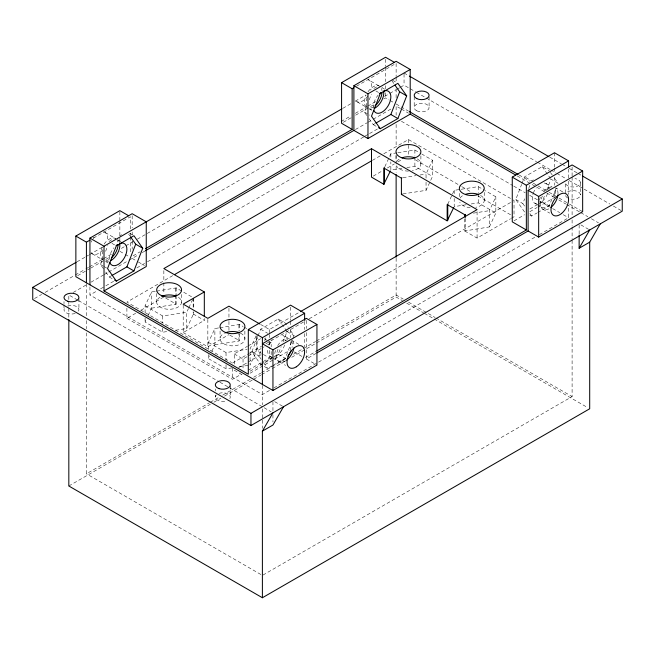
<?xml version="1.0" encoding="UTF-8"?>
<svg xmlns="http://www.w3.org/2000/svg" width="655" height="655" viewBox="0 0 655 655"><rect width="100%" height="100%" fill="white"/><g stroke="black" fill="none" stroke-linecap="round" stroke-linejoin="round"><path stroke-width="0.49" stroke-dasharray="3.27 2.46" d="M103.433 268.681L100.502 264.505L103.064 257.898M105.627 251.283L107.829 245.609M272.071 365.924L267.674 368.462L260.633 364.401L251.831 351.882L257.702 336.76M258.062 335.819L260.633 329.203L278.228 319.042L285.269 323.111L288.2 327.279M261.214 359.284L258.872 355.943L261.075 350.278M264.735 340.829L266.2 337.047M366.8 115.452L364.45 112.12L366.653 106.446M369.224 99.83L371.418 94.164M274.707 356.271L278.228 354.24L281.159 346.683M282.993 341.959L287.029 331.561L282.338 324.888M272.947 365.416L285.269 358.301L292.597 339.405M292.965 338.463L294.062 335.63L288.79 328.114M524.59 212.007L515.788 199.488L521.65 184.374M522.019 183.425L524.59 176.809L542.184 166.648L549.226 170.718M524.59 206.055L522.829 203.549L524.663 198.825M528.691 188.435L530.157 184.653M539.548 203.369L542.184 201.846L545.116 194.289M546.581 190.507L550.986 179.167L558.019 183.236L553.328 176.555M537.788 212.515L549.226 205.907L556.185 187.96M145.091 312.934L145.091 305.82L151.526 291.942L155.538 291.319M166.689 331.61L162.686 332.232L145.091 322.072L146.376 319.296M148.095 315.595L151.526 308.194L151.526 291.942M175.704 330.218L186.724 328.515L186.724 312.263L188.444 308.562M188.869 307.637L192.734 299.31M186.724 328.515L193.168 314.637L193.168 311.592M208.437 349.508L208.437 342.393L214.881 328.515L218.885 327.893M232.042 367.881L226.032 368.806L208.437 358.645L209.723 355.87M211.876 351.244L214.881 344.767L214.881 328.515M256.089 335.884L250.071 348.837L250.071 365.089L256.514 351.211L256.514 334.959M384.837 166.722L390.847 153.769L396.856 152.844M426.045 178.152L426.045 174.091L432.488 160.213L421.926 154.113M403.005 193.913L426.045 190.343L432.488 176.465L432.488 160.213M447.758 204.221L452.048 194.969M452.482 194.044L454.202 190.343L460.211 189.418M464.755 218.795L464.755 230.986L489.391 226.917L489.391 210.664L495.835 196.787L485.273 190.687M489.391 226.917L495.835 213.039L495.835 196.787M93.46 238.093L130.41 216.756L130.41 228.947M356.533 86.206L396.128 63.347L396.128 76.561M119.857 235.734L121.617 234.719M77.061 261.787L85.035 257.186M85.92 256.67L88.581 255.139M89.465 254.623L102.753 246.951M342.901 108.304L350.875 103.703M355.305 101.14L365.94 95M34.518 298.541L41.609 294.447M45.154 292.4L74.4 275.518M75.284 275.002L85.035 269.377M85.92 268.861L88.581 267.33M89.465 266.814L102.753 259.143M103.646 258.635L112.504 253.518M121.363 248.401L124.909 246.354M125.793 245.838L132.883 241.744M137.313 239.19L340.248 122.026M341.132 121.519L350.875 115.894M355.305 113.331L366.833 106.683M367.717 106.167L375.692 101.566M384.55 96.449L388.98 93.894M389.872 93.378L396.07 89.8M396.955 89.285L399.615 87.754M400.5 87.238L404.045 85.191L409.35 88.253M77.626 275.681L89.94 268.575M90.824 268.067L104.898 259.937M105.774 259.429L110.179 256.891M343.335 122.272L351.252 117.703M355.657 115.165L374.136 104.497M383.814 98.913L385.574 97.89L389.086 99.928M133.063 255.868L140.129 251.79M73.245 292.433L86.517 284.778M90.939 282.223L103.326 275.067M104.21 274.56L107.747 272.513M108.632 272.005L128.093 260.772M128.978 260.256L138.704 254.639M142.25 252.601L144.902 251.07M355.436 129.518L366.939 122.878M367.823 122.362L372.245 119.808M373.129 119.3L391.706 108.574M105.774 272.022L109.295 277.024L111.055 276.009M369.15 118.792L373.252 124.63L375.012 123.615M89.94 286.857L89.94 294.987L97.022 290.902M100.559 288.855L104.988 286.3M105.873 285.793L113.831 281.191M136.846 267.911L146.573 262.287M147.465 261.779L364.27 136.608M365.154 136.093L368.691 134.054M369.584 133.538L377.542 128.945M172.683 275.665L126.898 302.102L231.6 362.551M372.376 160.377L380.293 155.8M383.814 153.769L408.45 139.548L510.507 198.473M156.537 291.164L176.162 287.881L192.005 297.018M126.898 308.194L126.898 318.355L135.691 313.278M140.972 310.224L163.848 297.018L176.162 304.133L176.162 297.018M373.252 176.121L382.053 171.045M387.326 167.991L394.367 163.93M397.888 161.9L401.409 159.869M151.526 308.194L176.162 304.133M193.168 314.637L193.765 314.294L204.319 320.385L204.319 317.339M183.203 305.148L183.203 332.576L204.319 320.385M219.883 327.737L239.517 324.454L243.038 326.485M183.203 332.576L207.84 346.806L228.955 334.615M214.881 344.767L238.919 341.05L239.517 340.706L239.517 331.561M260.633 324.454L269.426 329.531L299.474 312.189M533.383 179.863L531.623 180.878L524.59 176.809M234.236 364.074L234.236 353.913L247.434 346.298M248.31 345.791L260.633 338.676M232.476 363.058L249.195 353.405M250.071 352.898L261.509 346.29M265.914 343.752L305.656 320.803M309.193 318.764L512.267 201.519M234.236 353.913L243.038 358.997L247.434 356.459M248.31 355.952L264.153 346.806M267.674 344.776L271.186 342.737L271.186 346.806M238.633 367.635L247.434 362.551M248.31 362.043L261.509 354.421M126.898 318.355L232.476 379.31L241.277 374.234M248.31 370.173L269.426 357.974L269.426 349.852M464.755 230.986L477.077 238.093L510.507 218.795M511.391 218.287L514.028 216.764L514.028 200.504L511.391 198.981M260.633 364.401L273.831 356.779M529.862 208.961L538.664 203.877M250.071 371.188L271.186 358.997L271.186 350.867M250.071 373.219L273.831 359.505M274.707 358.997L289.666 350.36M514.028 220.825L524.59 214.725M529.862 211.68L536.904 207.619M537.788 207.111L553.622 197.966M529.862 215.053L531.623 216.068L536.904 213.022M86.419 332.846L86.419 473.802L209.42 402.784M210.304 402.276L219.155 397.167M222.692 395.121L250.12 379.286M253.665 377.239L260.739 373.154M261.623 372.646L285.514 358.85M293.481 354.257L315.604 341.484M316.488 340.968L396.128 294.987L403.202 299.073M68.824 485.994L210.361 404.274M213.898 402.235L220.972 398.15M224.518 396.103L252.822 379.761M253.706 379.253L260.78 375.168M261.664 374.652L271.399 369.035M272.284 368.528L285.555 360.864M291.745 357.286L315.628 343.498M316.512 342.991L396.128 297.026L402.317 300.596M305.508 357.466L316.111 351.35M306.384 332.576L306.384 358.997L316.103 353.381M269.467 390.462L262.393 394.556L89.94 294.987M273.896 387.907L535.839 236.676M539.376 234.637L568.581 217.779L568.581 205.588M572.102 240.311L572.102 396.586L262.393 575.393L86.419 473.802M397.863 152.689L414.885 150.052L421.042 153.606M401.867 168.319L390.847 170.03L390.847 161.9M406.878 167.549L414.885 166.304L432.488 176.465M403.005 177.652L416.031 175.638M420.035 175.016L426.045 174.091M461.21 189.262L478.24 186.626L484.397 190.179M466.221 204.745L454.202 206.603L454.202 198.473M471.223 203.967L478.24 202.878L495.835 213.039M473.368 213.145L489.391 210.664M145.091 305.82L162.686 315.98L186.724 312.263M208.437 342.393L226.032 352.554L247.066 349.295M239.059 366.792L249.072 365.244M404.045 73L408.466 75.554M549.807 157.159L561.294 163.791M562.178 164.299L565.715 166.337M569.244 168.376L577.194 172.969M578.078 173.477L581.615 175.515M410.235 88.761L415.532 91.823M416.416 92.33L425.251 97.431M426.135 97.947L536.56 161.695M537.444 162.211L549.807 169.35M550.691 169.858L555.997 172.92M556.881 173.428L565.715 178.528M569.244 180.567L609.879 204.032M613.416 206.071L621.366 210.664M392.607 80.295L397.012 82.833M378.713 85.756L368.151 79.664A12.445 7.18 -60 0 1 370.771 90.144M384.616 89.186L381.98 87.664A12.445 7.18 -60 0 1 383.134 89.293M562.76 191.931L555.718 187.87A12.445 7.18 -60 0 1 558.011 193.855M545.91 183.425L552.067 186.978M375.888 90.963L378.533 92.486M389.971 100.436L393.491 102.467M396.128 103.989L408.507 111.137M519.038 174.951L529.649 181.083M533.195 183.122L548.227 191.8M549.111 192.308L568.565 203.541M569.449 204.049L582.655 211.68M400.549 108.574L396.128 106.02L396.128 115.223M401.433 109.082L408.499 113.159M517.188 175.917L535.913 186.724M536.797 187.232L554.498 197.458L554.498 189.328M558.723 199.89L565.789 203.975M566.673 204.483L579.929 212.138M580.813 212.646L587.879 216.731M591.416 218.77L598.49 222.847M542.184 201.846L549.226 205.907M401.433 121.273L512.865 185.611M513.749 186.118L525.245 192.758M529.666 195.313L538.508 200.414M539.392 200.929L551.78 208.077M552.664 208.585L559.738 212.67M563.275 214.709L568.581 217.779M580.895 224.886L588.812 229.463M534.938 203.361L536.699 204.376M537.575 204.884L541.98 207.422M357.237 101.902L367.791 107.993M368.929 108.632L373.325 111.17M542.725 209.076L549.766 213.137M364.45 112.12L369.731 115.165M515.788 199.488L522.829 203.549M373.252 124.63L377.648 127.176M415.483 159.869L461.235 186.282M462.119 186.79L471.796 192.374M477.953 195.935L512.267 215.741M408.507 302.135L435.035 317.454M435.919 317.962L572.102 396.586M406.739 303.15L423.531 312.844M424.415 313.352L433.25 318.453M434.134 318.969L587.928 407.754M129.534 233.196L133.055 235.227M287.029 331.561L294.062 335.63M105.177 232.533L115.73 238.625A12.445 7.18 -60 0 0 103.293 245.306M118.342 240.131L120.987 241.654M291.115 339.896L299.032 344.473M111.939 243.357L114.576 244.88M260.633 329.203L267.674 333.272M119.857 251.299L124.253 253.845M125.138 254.353L129.534 256.891M132.171 258.414L137.452 261.46M138.336 261.967L144.493 265.529M294.062 351.882L301.988 356.451M306.384 358.997L316.938 365.089M243.914 326.992L247.434 329.023M264.153 338.676L267.674 340.706M268.55 341.214L271.186 342.737M278.228 354.24L285.269 358.301M92.306 253.821L102.86 259.912A12.445 7.18 -60 0 1 102.507 246.73M105.529 261.451L108.165 262.982M270.245 356.566L272.005 357.581M272.889 358.089L277.286 360.627M279.423 361.83L285.58 365.392M229.84 335.123L239.517 340.706M271.186 358.997L257.112 350.867L257.112 334.607M100.502 264.505L103.138 266.036M104.014 266.544L106.659 268.067M251.831 351.882L258.872 355.943M109.295 277.024L113.7 279.57M234.236 370.173L243.038 375.25M274.707 401.662L282.624 406.239M77.658 300.088L68.824 294.987L68.824 300.096M78.543 300.604L219.048 381.718M219.933 382.225L228.767 387.334M229.651 387.842L263.228 407.23M264.112 407.738L271.178 411.815M550.396 172.388L552.738 175.72M542.184 166.648L550.396 178.332M529.862 213.563L531.623 216.068M392.026 80.95L393.786 83.455M278.228 319.042L281.748 324.053M263.564 362.624L267.674 368.462M128.65 234.179L129.829 235.849M580.445 182.729L580.445 194.92M579.135 224.886L579.135 234.031M572.102 166.976L572.102 176.121M572.102 177.137L572.102 215.798M572.102 219.883L572.102 226.016M572.102 227.031L572.102 239.288M568.581 169.006L568.581 180.182M568.581 181.198L568.581 194.412M565.511 192.881L565.511 182.729A7.467 4.307 0 0 0 572.331 187.019A7.467 4.307 0 0 0 580.33 183.474A7.467 4.307 0 0 0 574.91 178.561M554.498 152.754L554.498 166.976M554.498 167.991L554.498 173.076M554.498 177.137L554.498 185.267M484.242 192.374L484.242 200.504M478.24 186.626L478.24 192.726M478.24 193.741L478.24 202.878M477.077 211.68L477.077 238.093M465.353 218.451L465.353 230.642M459.351 193.397L459.351 198.473M454.202 190.343L454.202 194.412M429.091 97.055L429.091 107.215M426.045 182.221L426.045 190.343M420.887 155.841L420.887 163.971M414.885 150.052L414.885 156.152M414.885 157.167L414.885 166.304M414.197 96.703L414.197 107.878M408.45 139.548L408.45 155.8M404.045 74.015L404.045 85.191M396.128 77.577L396.128 82.653M396.128 88.752L396.128 97.89M396.128 124.409L396.128 146.884M396.128 155.063L396.128 172.421M396.128 258.209L396.128 297.026M396.005 155.767L396.005 160.843M390.847 153.769L390.847 157.839M385.574 59.286L385.574 66.401M385.574 67.416L385.574 81.638M385.574 85.699L385.574 88.752M385.574 92.813L385.574 97.89M306.384 320.385L306.384 328.515M304.624 321.4L304.624 329.531M304.624 333.591L304.624 346.798M290.55 307.179L290.55 320.385M290.55 321.4L290.55 325.469M290.55 329.531L290.55 337.661M290.55 341.722L290.55 349.852M272.947 401.662L272.947 410.808M272.947 414.869L272.947 421.984M269.426 329.531L269.426 333.591M269.426 334.607L269.426 337.661M269.426 341.722L269.426 348.837M262.393 385.41L262.393 404.823M262.393 408.908L262.393 419.118M262.393 420.142L262.393 428.313M244.88 331.102L244.88 339.233M243.038 358.997L243.038 369.158M239.517 324.454L239.517 330.546M238.919 324.798L238.919 330.89M238.919 331.905L238.919 341.05M232.476 368.135L232.476 379.31M230.265 385.918L230.265 397.094M228.955 308.194L228.955 320.385M228.955 321.4L228.955 330.546M226.032 352.554L226.032 360.684M226.032 364.745L226.032 368.806M220.072 331.004L220.072 338.119M215.331 388.964L215.331 390.994M215.331 395.063L215.331 397.094M208.437 354.584L208.437 358.645M207.84 319.37L207.84 346.806M193.765 298.033L193.765 308.194M193.765 312.263L193.765 314.294M193.168 298.385L193.168 307.523M181.55 294.414L181.55 302.544M176.162 287.881L176.162 296.003M175.565 288.225L175.565 294.316M175.565 295.331L175.565 304.477M163.848 270.605L163.848 280.766M163.848 282.796L163.848 293.972M162.686 315.98L162.686 323.087M162.686 328.171L162.686 332.232M156.709 293.53L156.709 301.652M145.091 318.011L145.091 322.072M132.171 215.741L132.171 227.932M132.171 232.001L132.171 235.047M132.171 241.146L132.171 249.268M130.41 233.016L130.41 236.062M130.41 237.077L130.41 253.338M119.857 211.68L119.857 219.81M119.857 220.825L119.857 241.146M86.419 283.82L86.419 316.504M86.419 320.59L86.419 328.761M78.928 298.541L78.928 309.717M68.824 301.12L68.824 307.244M68.824 308.268L68.824 318.477M64.002 301.595L64.002 303.625M64.002 304.64L64.002 309.717M117.466 239.624A12.445 7.18 -60 0 1 119.415 242.285M108.517 261.476A12.445 7.18 -60 0 1 106.429 261.599M103.302 259.568A12.445 7.18 -60 0 1 103.293 249.997M109.041 241.556A12.445 7.18 -60 0 1 112.848 239.304M371.672 109.221A12.445 7.18 -60 0 1 369.674 109.049M366.89 106.495A12.445 7.18 -60 0 1 366.874 98.733M373.833 88.499A12.445 7.18 -60 0 1 377.632 86.681M417.292 158.878A12.445 7.18 0 0 1 412.38 170.742M408.384 171.111A12.445 7.18 0 0 1 396.414 165.756M396.774 161.441A12.445 7.18 0 0 1 399.697 158.821M480.598 195.427A12.445 7.18 0 0 1 475.792 207.307M470.175 207.627A12.445 7.18 0 0 1 459.777 202.362M460.105 198.047A12.445 7.18 0 0 1 462.995 195.427M178.455 297.345A12.445 7.18 0 0 1 177.628 307.342A12.445 7.18 0 0 1 160.295 307.162A12.445 7.18 0 0 1 160.107 297.149M240.385 333.125A12.445 7.18 0 0 1 241.605 343.556A12.445 7.18 0 0 1 223.511 343.654A12.445 7.18 0 0 1 224.387 333.215M555.162 190.294A11.381 6.575 -60 0 1 554.572 197.712M549.823 204.982A11.381 6.575 -60 0 1 539.769 204.622M539.622 199.898A11.381 6.575 -60 0 1 540.35 197.204M543.806 191.293A11.381 6.575 -60 0 1 551.24 187.068M291.483 340.952A12.445 7.18 -60 0 1 292.007 347.576M285.785 358.351A12.445 7.18 -60 0 1 276.705 360.217A12.445 7.18 -60 0 1 275.616 349.909M277.704 345.562A12.445 7.18 -60 0 1 289.731 339.077L282.69 335.008A12.445 7.18 -60 0 1 285.269 340.706M109.303 259.118A12.445 7.18 -60 0 1 113.929 247.803M373.334 108.345A12.445 7.18 -60 0 1 378.14 95.114M284.598 344.98A12.445 7.18 -60 0 1 274.191 356.918M272.071 357.122A12.445 7.18 -60 0 1 267.805 349.025M268.853 345.103A12.445 7.18 -60 0 1 272.071 339.527M544.199 183.007A11.381 6.575 -60 0 1 548.464 188.419M547.531 193.651A11.381 6.575 -60 0 1 539.311 203.238M536.65 203.779A11.381 6.575 -60 0 1 533.014 194.044M533.317 193.135A11.381 6.575 -60 0 1 536.158 187.977M567.697 191.866A7.467 4.307 0 0 1 577.775 191.612A7.467 4.307 0 0 1 579.094 197.392A7.467 4.307 0 0 1 569.244 198.653M567.697 197.966A7.467 4.307 0 0 1 565.511 194.92M67.727 305.983A7.467 4.307 0 0 1 76.741 306.671A7.467 4.307 0 0 1 77.929 311.878M75.194 313.45A7.467 4.307 0 0 1 66.916 313.139A7.467 4.307 0 0 1 64.255 308.603M219.065 393.36A7.467 4.307 0 0 1 228.079 394.048A7.467 4.307 0 0 1 229.266 399.247M224.731 401.253A7.467 4.307 0 0 1 216.879 399.714A7.467 4.307 0 0 1 216.33 394.94M548.825 208.855A12.445 7.18 -60 0 1 540.948 206.71A12.445 7.18 -60 0 1 543.29 194.396M547.334 189.639A12.445 7.18 -60 0 1 551.878 187.256M292.621 341.034A12.445 7.18 -60 0 1 294.054 345.201M285.776 360.709A12.445 7.18 -60 0 1 277.352 359.865A12.445 7.18 -60 0 1 278.694 347.911M284.753 341.018A12.445 7.18 -60 0 1 288.519 339.552M381.431 88.409A12.445 7.18 -60 0 1 381.988 90.66M373.506 106.888A12.445 7.18 -60 0 1 369.764 108.214M366.194 107.019A12.445 7.18 -60 0 1 366.014 95.286M368.004 91.757A12.445 7.18 -60 0 1 380.309 86.738M117.065 240.017A12.445 7.18 -60 0 1 117.867 242.031M108.992 259.601A12.445 7.18 -60 0 1 104.636 260.575M367.946 95.9A12.445 7.18 -60 0 1 355.632 100.919M103.4 231.87A12.445 7.18 -60 0 1 107.15 241.286M102.868 249.76A12.445 7.18 -60 0 1 90.971 252.429M91.274 242.096A12.445 7.18 -60 0 1 91.946 240.631M93.166 238.526A12.445 7.18 -60 0 1 94.107 237.208M416.785 110.818A7.467 4.307 0 0 0 428.984 108.337A7.467 4.307 0 0 0 419.167 103.482A7.467 4.307 0 0 0 416.785 110.818"/><path stroke-width="0.98" d="M111.939 275.501L126.898 266.863L135.691 244.192L130.41 236.676M133.931 270.933L142.733 248.253L133.931 235.734L116.336 245.895L107.535 268.575L116.336 281.093L133.931 270.933L126.898 266.863M375.888 123.107L390.847 114.478L399.648 91.798L394.957 85.117M397.888 118.539L406.69 95.859L397.888 83.341L380.293 93.501L371.491 116.181L380.293 128.699L397.888 118.539L390.847 114.478M300.358 311.674L477.077 209.649L371.491 148.693L371.491 177.137L383.814 184.251L390.421 170.955M383.814 184.251L383.814 167.991L401.409 178.152L401.409 194.412L447.16 220.825L453.768 207.529M68.824 319.501L68.824 485.994L262.393 597.745L262.393 431.129L272.947 412.838M283.509 406.747L272.947 425.029L262.393 431.129M600.25 223.871L589.697 242.162L579.135 248.253L589.697 229.97M316.938 324.454L272.947 349.852L262.393 343.752L306.384 318.355L316.938 324.454L316.938 365.089L272.947 390.486L75.865 276.705L75.865 236.062L119.857 210.664L128.65 215.741M341.574 82.653L352.136 88.752L352.136 129.387L341.574 123.296L341.574 82.653L385.574 57.255L394.367 62.331M89.94 238.093L132.171 213.71L146.253 221.84L146.253 266.544L104.014 290.926L104.014 246.223L89.94 238.093L89.94 284.827M145.426 250.767L353.897 130.402L353.897 85.699L396.128 61.316L410.202 69.446L410.202 114.15L515.55 174.967M75.865 236.062L86.419 242.162L89.94 240.123M352.136 88.752L353.897 87.729M582.5 176.031L622.25 198.981L622.25 211.172L250.955 425.537L32.75 299.564L32.75 287.365L76.168 262.303M104.014 246.223L342.016 108.812M353.897 85.699L367.971 93.829L410.202 69.446M145.435 248.728L352.136 129.387M353.897 130.402L367.971 138.532L410.202 114.15M371.491 148.693L163.848 268.575L204.319 291.942L204.319 316.324M174.451 274.642L371.491 160.884M204.319 291.942L183.203 304.133L207.84 318.355L228.955 306.163L259.748 323.947M401.409 178.152L402.006 177.808M401.409 194.412L402.006 194.06M104.014 290.926L248.31 374.234L248.31 329.531L290.55 305.148L304.624 313.278L304.624 320.385M568.581 160.884L526.35 185.267L526.35 229.97L512.267 221.84L512.267 177.137L554.498 152.754L568.581 160.884L568.581 166.976M447.16 220.825L447.16 204.565L464.755 214.725L465.353 214.381L465.353 217.427M248.31 329.531L262.393 337.661L304.624 313.278M528.102 230.986L528.102 190.343L572.102 164.945L582.655 171.045L582.655 211.68L538.664 237.077L528.102 230.986L316.987 352.873M528.102 190.343L538.664 196.443L582.655 171.045M316.987 350.834L526.35 229.97M32.75 287.365L250.955 413.346L622.25 198.981M262.393 597.745L589.697 408.777L589.697 242.162M409.35 76.062L548.923 156.651M399.648 91.798L406.69 95.859M409.391 111.645L518.154 174.443M512.267 177.137L526.35 185.267M378.533 127.684L380.293 128.699M135.691 244.192L142.733 248.253M114.576 280.078L116.336 281.093M579.135 235.047L579.135 248.253M538.664 196.443L538.664 237.077M464.755 214.725L464.755 216.764M447.758 204.221L447.758 220.481M396.128 174.467L396.128 257.202M384.411 167.647L384.411 183.908M367.971 93.829L367.971 138.532M272.947 349.852L272.947 390.486M262.393 337.661L262.393 384.395M250.955 413.346L250.955 425.537M86.419 242.162L86.419 282.796M119.619 243.013A12.445 7.18 -60 0 1 110.785 260.6M383.732 91.504A12.445 7.18 -60 0 1 374.652 108.255M465.574 194.281A12.445 7.18 0 0 1 478.019 194.281M402.285 157.691A12.445 7.18 0 0 1 414.721 157.724M161.728 296.322A12.445 7.18 0 0 1 176.007 296.109M225.238 332.83A12.445 7.18 0 0 1 239.517 332.748M291.131 350.531A12.445 7.18 -60 0 1 287.905 356.107M120.635 243.161A12.445 7.18 -60 0 1 124.393 257.8A12.445 7.18 -60 0 1 109.737 262.352M116.082 245.625A12.445 7.18 -60 0 1 117.597 244.495M383.175 91.233A12.445 7.18 -60 0 1 389.045 104.079A12.445 7.18 -60 0 1 373.931 110.564M379.376 93.821A12.445 7.18 -60 0 1 380.874 92.568M557.945 194.781A12.445 7.18 -60 0 1 551.109 207.307M293.882 347.944A12.445 7.18 -60 0 1 286.546 360.185M381.955 93.329A12.445 7.18 -60 0 1 375.028 105.807M118.088 244.544A12.445 7.18 -60 0 1 112.013 257.366M225.435 332.404A12.445 7.18 0 0 0 244.88 327.041A12.445 7.18 0 0 0 227.113 320A12.445 7.18 0 0 0 225.435 332.404M162.252 295.896A12.445 7.18 0 0 0 181.55 290.353A12.445 7.18 0 0 0 163.586 283.476A12.445 7.18 0 0 0 162.252 295.896M465.574 194.535A12.445 7.18 0 0 0 484.242 188.312A12.445 7.18 0 0 0 465.574 182.09A12.445 7.18 0 0 0 465.574 194.535M402.17 157.945A12.445 7.18 0 0 0 420.887 151.78A12.445 7.18 0 0 0 402.285 145.5A12.445 7.18 0 0 0 402.17 157.945M416.785 98.627A7.467 4.307 0 0 0 428.984 96.146A7.467 4.307 0 0 0 419.167 91.291A7.467 4.307 0 0 0 416.785 98.627M67.727 301.259A7.467 4.307 0 0 0 78.928 297.526A7.467 4.307 0 0 0 67.727 293.792A7.467 4.307 0 0 0 67.727 301.259M219.065 388.636A7.467 4.307 0 0 0 230.265 384.903A7.467 4.307 0 0 0 219.065 381.169A7.467 4.307 0 0 0 219.065 388.636M561.671 213.399A12.445 7.18 -60 0 0 566.28 193.962A12.445 7.18 -60 0 0 551.395 206.341A12.445 7.18 -60 0 0 561.671 213.399M296.338 366.808A12.445 7.18 -60 0 0 303.175 347.134A12.445 7.18 -60 0 0 287.963 356.942A12.445 7.18 -60 0 0 296.338 366.808"/></g></svg>
